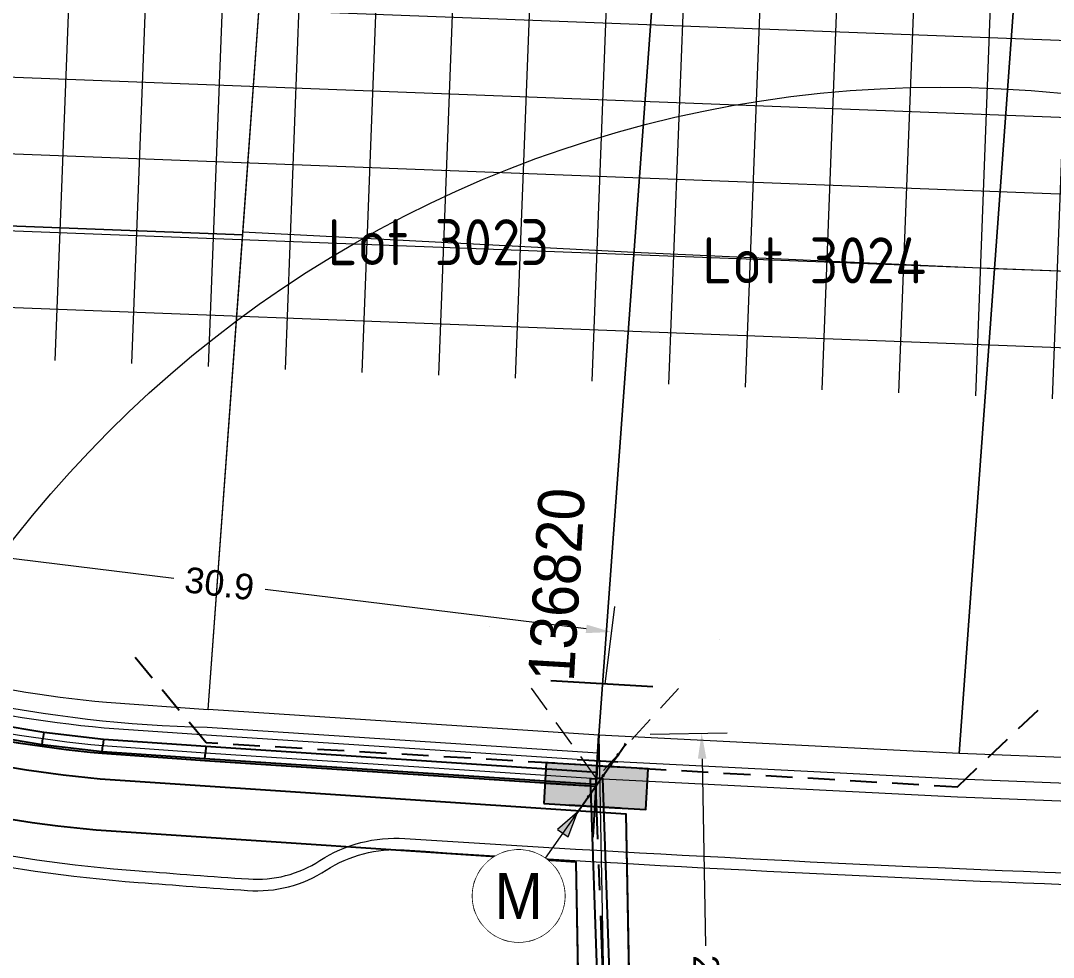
# Model space of a CAD drawing. Header units: metres. Extents: x 294745 to 296284, y 6233060 to 6235519.
# Drawn here: x 295020.48 to 295060.84, y 6234091.32 to 6234127.93 of the extents above; entities that cross this region are included whole.
import ezdxf
from ezdxf.enums import TextEntityAlignment as Align

# ---------------------------------------------------------------- set-up
doc = ezdxf.new("R2010")
doc.units = ezdxf.units.M
doc.set_wipeout_variables(frame=1)
for name, pattern in [('Cable Exist UG', [7, 4, -1, 1, -1]), ('IE Trench LV', [5.5, 3.5, -2]), ('PHANTOMX2', [5.6, 2.5, -0.5, 0.15, -0.5, 0.15, -0.5, 0.15, -0.5, 0.15, -0.5])]:
    doc.linetypes.add(name, pattern=pattern)
doc.layers.get('0').update_dxf_attribs({"color": 6})
doc.layers.get('Defpoints').update_dxf_attribs({"color": 250})
for name, color, linetype, lineweight, plot in [('. Const Lines _SP', 251, 'Continuous', 0, False), ('. Const Lines Circles _SP', 251, 'Continuous', 0, False), ('._Cable_LV_240mm_Proposed', 161, 'Cable x', 0, False), ('.Const Grid Substation', 252, 'Continuous', 0, False)]:
    doc.layers.add(name, color=color, linetype=linetype, lineweight=lineweight, plot=plot)
doc.layers.add('. Const Lines SL', color=7, linetype='Continuous', lineweight=0, true_color=0x009999, plot=False, transparency=0.3)
doc.layers.add('. Const Trench (GIS)', color=7, linetype='Continuous', lineweight=0, true_color=0x990099, plot=False, transparency=0.3)
for name, color, linetype, lineweight in [('_User Miscellaneous3', 30, 'Continuous', 13), ('_User Miscellaneous6', 2, 'Continuous', 13), ('_User_HV_Final', 1, 'Continuous', 25), ('_User_LV_Final', 5, 'Continuous', 25), ('Cadastre Lot Numbers_SP_NEW', 2, 'Continuous', 15), ('Layer1', 5, 'Continuous', 13), ('Services_SP_NEW', 2, 'PHANTOMX2', 20)]:
    doc.layers.add(name, color=color, linetype=linetype, lineweight=lineweight)
for name, color, linetype in [('Duct_SP_EXT', 30, 'Continuous'), ('Mains_HV_New_U72', 2, 'Cable x'), ('Mains_LV_New_T84', 2, 'Cable x'), ('Services_SP_NEW_UG', 2, 'IE Trench LV'), ('SupportsUG_SP_LV_EXT', 7, 'Continuous'), ('Trench_SP_NEW', 2, 'Continuous')]:
    doc.layers.add(name, color=color, linetype=linetype)
doc.layers.add('Kerb_SP_Existing', color=254, linetype='Continuous', lineweight=13, transparency=0.5)
doc.styles.add('LotNum', font='isocp.shx')
doc.styles.get("Standard").update_dxf_attribs({"font": 'arial.ttf'})
doc.linetypes.add('Cable x', pattern='A,5,-0.05,["X",Standard,S=1.5,R=0,X=0,Y=-0.75],-1.45', length=6.5)
doc.dimstyles.new('Standard 1.8mm', dxfattribs={"dimtxt": 1.8, "dimasz": 2, "dimexe": 1, "dimexo": 2, "dimgap": 0.5, "dimtad": 0, "dimdec": 1, "dimzin": 9, "dimdsep": 46, "dimtxsty": 'Standard', "dimcen": 2.5, "dimclrd": 256, "dimclre": 256, "dimclrt": 256, "dimadec": 0, "dimazin": 0, "dimtfac": 1, "dimtdec": 1, "dimtmove": 1, "dimatfit": 3, "dimfxl": 1.25, "dimlwd": -1, "dimlwe": -1, "dimarcsym": 1})

# ---------------------------------------------------------------- blocks, each defined once
blk = doc.blocks.new('*U76')
at = {"layer": 'SupportsUG_SP_LV_EXT', "linetype": 'Continuous'}
h = blk.add_hatch(color=256, dxfattribs=at)
h.dxf.hatch_style = 1
h.paths.add_polyline_path([(-0.8, 0), (-0.8, 2), (0.8, 2), (0.8, 0)])
h = blk.add_hatch(color=256, dxfattribs=at)
h.dxf.hatch_style = 1
h.paths.add_polyline_path([(-0.8, -2), (-0.8, 0), (0.8, 0), (0.8, -2)])
blk.add_lwpolyline([(-0.8, 2), (-0.8, -1), (-0.8, 1), (-0.8, -2), (0.8, -2), (0.8, 2)], close=True)
at = {"layer": 'Defpoints'}
for p, q in [((4, -2), (4, 2)), ((1, 0.8), (1, -0.8)), ((2, 0), (-2, 0)), ((0, 0), (2, 0))]:
    blk.add_line(p, q, dxfattribs=at)
at = {"layer": 'Defpoints', "flags": 128}
for points in [[(6, 4.5), (6, 4.5)], [(6, -4.5), (6, -4.5)]]:
    blk.add_lwpolyline(points, dxfattribs=at)
at = {"width": 0.9}
blk.add_attdef('ASSET_NUM', text='', height=1.8, rotation=360, dxfattribs=at).set_placement((4, 2), align=Align.MIDDLE_LEFT)
for tag, flags, p in [('OWNED_BY', 9, (-0.2, 0)), ('STREETNAME', 9, (-0.175, 0)), ('SUBURB', 1, (-0.158, 0)), ('PARENT', 9, (-0.143, 0)), ('NOTES', 9, (-0.127, 0)), ('LOCATION', 9, (-0.111, 0)), ('LEGEND', 9, (-0.091, 0)), ('SUPPORT_TYPE', 9, (-0.072, 0)), ('USAGE', 9, (-0.056, 0)), ('STATE', 9, (-0.032, 0))]:
    blk.add_attdef(tag, text='', height=0.01, rotation=270, dxfattribs=dict(flags=flags)).set_placement(p, align=Align.CENTER)
blk = doc.blocks.new('*U159')
at = {"transparency": 33554559}
for p, q in [((36, 50), (36, -50)), ((39, 50), (39, -50)), ((42, 50), (42, -50)), ((45, 50), (45, -50)), ((48, 50), (48, -50)), ((-50, 21), (50, 21)), ((-50, 18), (50, 18)), ((-50, 15), (50, 15)), ((-50, 12), (50, 12)), ((-50, 9), (50, 9)), ((-50, 6), (50, 6)), ((-50, 3), (50, 3)), ((-50, 0), (50, 0)), ((-50, 0), (50, 0)), ((-50, -3), (50, -3)), ((-50, -6), (50, -6)), ((-50, -9), (50, -9)), ((-50, -12), (50, -12)), ((-50, -15), (50, -15)), ((-50, -18), (50, -18))]:
    blk.add_line(p, q, dxfattribs=at)
blk = doc.blocks.new('*U104')
at = {"layer": 'Defpoints'}
blk.add_line((1, 0), (-0.7, 0), dxfattribs=at)
at = {"layer": 'Trench_SP_NEW', "linetype": 'IE Trench LV', "lineweight": 18, "ltscale": 0.3}
for points in [[(0.3, 0), (4, 3)], [(4, -3), (0.3, 0)]]:
    blk.add_lwpolyline(points, dxfattribs=at)
blk = doc.blocks.new('*U105')
at = {"layer": 'Defpoints'}
blk.add_line((0, 2), (0, 0), dxfattribs=at)
at = {"layer": 'Services_SP_NEW_UG', "ltscale": 0.3, "flags": 128}
for points in [[(0.8, 15.3), (4, 18.3)], [(0.8, -14.103), (4, -17.103)]]:
    blk.add_lwpolyline(points, dxfattribs=at)
at = {"layer": 'Services_SP_NEW_UG', "ltscale": 0.3}
for points in [[(0.8, 0), (0.8, 0), (0.8, 15.3)], [(0.8, 0), (0.8, 0), (0.8, -14.103)]]:
    blk.add_lwpolyline(points, dxfattribs=at)
blk = doc.blocks.new('*U207')
h = blk.add_hatch(color=256)
h.dxf.hatch_style = 1
h.paths.add_polyline_path([(1.522, 2.597), (1.931, 2.31), (2.302, 3.271)])
blk.add_line((2.302, 3.271), (1.036, 1.472))
at = {"flags": 128}
blk.add_lwpolyline([(1.522, 2.597), (1.931, 2.31), (2.302, 3.271), (1.522, 2.597)], dxfattribs=at)
at = {"linetype": 'Continuous', "flags": 128}
blk.add_lwpolyline([(0, 1.8), (-0.088, 1.798), (-0.176, 1.791), (-0.264, 1.781), (-0.351, 1.765), (-0.437, 1.746), (-0.523, 1.722), (-0.606, 1.695), (-0.689, 1.663), (-0.77, 1.627), (-0.849, 1.587), (-0.925, 1.544), (-1, 1.497), (-1.072, 1.446), (-1.142, 1.391), (-1.209, 1.334), (-1.273, 1.273), (-1.334, 1.209), (-1.391, 1.142), (-1.446, 1.072), (-1.497, 1), (-1.544, 0.925), (-1.587, 0.849), (-1.627, 0.77), (-1.663, 0.689), (-1.695, 0.606), (-1.722, 0.523), (-1.746, 0.437), (-1.765, 0.351), (-1.781, 0.264), (-1.791, 0.176), (-1.798, 0.088), (-1.8, 0), (-1.798, -0.088), (-1.791, -0.176), (-1.781, -0.264), (-1.765, -0.351), (-1.746, -0.437), (-1.722, -0.523), (-1.695, -0.606), (-1.663, -0.689), (-1.627, -0.77), (-1.587, -0.849), (-1.544, -0.925), (-1.497, -1), (-1.446, -1.072), (-1.391, -1.142), (-1.334, -1.209), (-1.273, -1.273), (-1.209, -1.334), (-1.142, -1.391), (-1.072, -1.446), (-1, -1.497), (-0.925, -1.544), (-0.849, -1.587), (-0.77, -1.627), (-0.689, -1.663), (-0.606, -1.695), (-0.523, -1.722), (-0.437, -1.746), (-0.351, -1.765), (-0.264, -1.781), (-0.176, -1.791), (-0.088, -1.798), (0, -1.8), (0.088, -1.798), (0.176, -1.791), (0.264, -1.781), (0.351, -1.765), (0.437, -1.746), (0.523, -1.722), (0.606, -1.695), (0.689, -1.663), (0.77, -1.627), (0.849, -1.587), (0.925, -1.544), (1, -1.497), (1.072, -1.446), (1.142, -1.391), (1.209, -1.334), (1.273, -1.273), (1.334, -1.209), (1.391, -1.142), (1.446, -1.072), (1.497, -1), (1.544, -0.925), (1.587, -0.849), (1.627, -0.77), (1.663, -0.689), (1.695, -0.606), (1.722, -0.523), (1.746, -0.437), (1.765, -0.351), (1.781, -0.264), (1.791, -0.176), (1.798, -0.088), (1.8, 0), (1.798, 0.088), (1.791, 0.176), (1.781, 0.264), (1.765, 0.351), (1.746, 0.437), (1.722, 0.523), (1.695, 0.606), (1.663, 0.689), (1.627, 0.77), (1.587, 0.849), (1.544, 0.925), (1.497, 1), (1.446, 1.072), (1.391, 1.142), (1.334, 1.209), (1.273, 1.273), (1.209, 1.334), (1.142, 1.391), (1.072, 1.446), (1, 1.497), (0.925, 1.544), (0.849, 1.587), (0.77, 1.627), (0.689, 1.663), (0.606, 1.695), (0.523, 1.722), (0.437, 1.746), (0.351, 1.765), (0.264, 1.781), (0.176, 1.791), (0.088, 1.798)], close=True, dxfattribs=at)
blk.add_circle((0, 0), 1.8)
at = {"layer": 'Defpoints', "linetype": 'Continuous'}
for p, q in [((4.213, 5.901), (4.131, 5.958)), ((3.925, 5.492), (3.843, 5.549)), ((3.637, 5.083), (3.555, 5.14)), ((3.35, 4.674), (3.268, 4.731)), ((3.062, 4.265), (2.98, 4.323)), ((2.774, 3.856), (2.692, 3.914))]:
    blk.add_line(p, q, dxfattribs=at)
at = {"layer": 'Defpoints', "linetype": 'Continuous', "flags": 128}
blk.add_lwpolyline([(2.158, 3.067), (2.733, 3.885), (3.021, 4.294), (3.309, 4.703), (3.596, 5.112), (3.884, 5.521), (4.172, 5.929)], dxfattribs=at)
at = {"width": 0.9}
blk.add_attdef('CODE', text='', height=1.8, dxfattribs=at).set_placement((0, 0), align=Align.MIDDLE_CENTER)
at = {"flags": 1}
blk.add_attdef('Z', (0, 0), '', height=0.2, dxfattribs=at)
at = {"linetype": 'Continuous'}
blk.add_wipeout([(0, 1.8), (-0.088, 1.798), (-0.176, 1.791), (-0.264, 1.781), (-0.351, 1.765), (-0.437, 1.746), (-0.523, 1.722), (-0.606, 1.695), (-0.689, 1.663), (-0.77, 1.627), (-0.849, 1.587), (-0.925, 1.544), (-1, 1.497), (-1.072, 1.446), (-1.142, 1.391), (-1.209, 1.334), (-1.273, 1.273), (-1.334, 1.209), (-1.391, 1.142), (-1.446, 1.072), (-1.497, 1), (-1.544, 0.925), (-1.587, 0.849), (-1.627, 0.77), (-1.663, 0.689), (-1.695, 0.606), (-1.722, 0.523), (-1.746, 0.437), (-1.765, 0.351), (-1.781, 0.264), (-1.791, 0.176), (-1.798, 0.088), (-1.8, 0), (-1.798, -0.088), (-1.791, -0.176), (-1.781, -0.264), (-1.765, -0.351), (-1.746, -0.437), (-1.722, -0.523), (-1.695, -0.606), (-1.663, -0.689), (-1.627, -0.77), (-1.587, -0.849), (-1.544, -0.925), (-1.497, -1), (-1.446, -1.072), (-1.391, -1.142), (-1.334, -1.209), (-1.273, -1.273), (-1.209, -1.334), (-1.142, -1.391), (-1.072, -1.446), (-1, -1.497), (-0.925, -1.544), (-0.849, -1.587), (-0.77, -1.627), (-0.689, -1.663), (-0.606, -1.695), (-0.523, -1.722), (-0.437, -1.746), (-0.351, -1.765), (-0.264, -1.781), (-0.176, -1.791), (-0.088, -1.798), (0, -1.8), (0.088, -1.798), (0.176, -1.791), (0.264, -1.781), (0.351, -1.765), (0.437, -1.746), (0.523, -1.722), (0.606, -1.695), (0.689, -1.663), (0.77, -1.627), (0.849, -1.587), (0.925, -1.544), (1, -1.497), (1.072, -1.446), (1.142, -1.391), (1.209, -1.334), (1.273, -1.273), (1.334, -1.209), (1.391, -1.142), (1.446, -1.072), (1.497, -1), (1.544, -0.925), (1.587, -0.849), (1.627, -0.77), (1.663, -0.689), (1.695, -0.606), (1.722, -0.523), (1.746, -0.437), (1.765, -0.351), (1.781, -0.264), (1.791, -0.176), (1.798, -0.088), (1.8, 0), (1.798, 0.088), (1.791, 0.176), (1.781, 0.264), (1.765, 0.351), (1.746, 0.437), (1.722, 0.523), (1.695, 0.606), (1.663, 0.689), (1.627, 0.77), (1.587, 0.849), (1.544, 0.925), (1.497, 1), (1.446, 1.072), (1.391, 1.142), (1.334, 1.209), (1.273, 1.273), (1.209, 1.334), (1.142, 1.391), (1.072, 1.446), (1, 1.497), (0.925, 1.544), (0.849, 1.587), (0.77, 1.627), (0.689, 1.663), (0.606, 1.695), (0.523, 1.722), (0.437, 1.746), (0.351, 1.765), (0.264, 1.781), (0.176, 1.791), (0.088, 1.798)], dxfattribs=at)
blk = doc.blocks.new('*D226')
at = {"layer": 'Defpoints', "color": 0, "lineweight": 15, "transparency": 16777216}
for p in [(295043.576, 6234104.037), (295012.421, 6234103.786), (295043.08, 6234100.01)]:
    blk.add_point(p, dxfattribs=at)
at = {"layer": 'Layer1', "transparency": 16777216}
for p, q in [((295012.666, 6234105.771), (295013.04, 6234108.806)), ((295013.91, 6234107.691), (295026.461, 6234106.145)), ((295042.584, 6234104.159), (295030.033, 6234105.705)), ((295043.325, 6234101.995), (295043.698, 6234105.029))]:
    blk.add_line(p, q, dxfattribs=at)
at = {"layer": 'Layer1', "lineweight": 15, "transparency": 16777216}
for points in [[(295013.93, 6234107.856), (295013.89, 6234107.526), (295012.917, 6234107.813)], [(295042.604, 6234104.324), (295042.563, 6234103.994), (295043.576, 6234104.037)]]:
    blk.add_solid(points, dxfattribs=at)
at = {"layer": 'Layer1', "lineweight": 15, "transparency": 16777216, "insert": (295028.247, 6234105.925), "char_height": 1, "attachment_point": 5, "rotation": 352.9778}
blk.add_mtext('30.9', dxfattribs=at)
blk = doc.blocks.new('*D230')
at = {"layer": 'Defpoints', "color": 0, "lineweight": 15, "transparency": 16777216}
for p in [(295043.08, 6234100.01), (295043.449, 6234079.957), (295047.464, 6234080.031)]:
    blk.add_point(p, dxfattribs=at)
at = {"layer": 'Layer1', "transparency": 16777216}
for p, q in [((295045.08, 6234100.047), (295048.095, 6234100.102)), ((295047.114, 6234099.084), (295047.248, 6234091.768)), ((295047.446, 6234081.031), (295047.311, 6234088.347)), ((295045.449, 6234079.994), (295048.464, 6234080.05))]:
    blk.add_line(p, q, dxfattribs=at)
at = {"layer": 'Layer1', "lineweight": 15, "transparency": 16777216}
for points in [[(295047.28, 6234099.087), (295046.947, 6234099.081), (295047.095, 6234100.084)], [(295047.613, 6234081.034), (295047.279, 6234081.028), (295047.464, 6234080.031)]]:
    blk.add_solid(points, dxfattribs=at)
at = {"layer": 'Layer1', "lineweight": 15, "transparency": 16777216, "insert": (295047.28, 6234090.058), "char_height": 1, "attachment_point": 5, "rotation": 271.0545}
blk.add_mtext('20.1', dxfattribs=at)

msp = doc.modelspace()

# ---------------------------------------------------------------- linework, layer by layer
at = {"layer": '. Const Lines _SP', "linetype": 'Continuous', "lineweight": 0}
for p, q in [((295029.1675, 6234119.6716), (295044.4501, 6234118.8765)), ((295044.4501, 6234118.8765), (295058.5417, 6234118.2494)), ((295058.5417, 6234118.2494), (295072.6391, 6234117.7032))]:
    msp.add_line(p, q, dxfattribs=at)
at = {"layer": '. Const Lines _SP', "linetype": 'Continuous', "lineweight": 0, "flags": 128}
msp.add_lwpolyline([(295043.0801, 6234100.01), (295043.4499, 6234079.9688)], dxfattribs=at)
at = {"layer": '. Const Lines Circles _SP', "lineweight": 0}
msp.add_circle((295056.4363, 6234079.3314), 46, dxfattribs=at)
at = {"layer": '. Const Lines SL', "linetype": 'Continuous', "lineweight": 0, "flags": 128}
msp.add_lwpolyline([(294998.7309, 6234130.5727, 0.0536319), (294998.9654, 6234120.5216), (295000.1563, 6234114.5139, 0.232952), (295009.4518, 6234103.8566, 0.0759665), (295023.7476, 6234100.2951), (295027.7453, 6234100.0172), (295043.0219, 6234099.0117), (295057.1204, 6234098.296), (295071.2231, 6234097.7428), (295086.2219, 6234097.169), (295101.2197, 6234096.5953), (295114.2179, 6234096.0981), (295127.2278, 6234095.6005), (295140.2197, 6234095.1535)], format="xyb", dxfattribs=at)
at = {"layer": '. Const Trench (GIS)', "linetype": 'Continuous', "lineweight": 0, "flags": 128}
msp.add_lwpolyline([(294998.0334, 6234130.6313, 0.0537523), (294998.2744, 6234120.4078), (294999.474, 6234114.3561, 0.2333084), (295009.1819, 6234103.2108, 0.0760078), (295023.691, 6234099.5973), (295027.6981, 6234099.3188), (295042.9812, 6234098.3129), (295057.0889, 6234097.5967), (295071.1957, 6234097.0433), (295086.1952, 6234096.4695), (295101.193, 6234095.8958), (295114.1911, 6234095.3986), (295127.2024, 6234094.9009), (295140.1942, 6234094.4539)], format="xyb", dxfattribs=at)
at = {"layer": '._Cable_LV_240mm_Proposed', "color": 30, "linetype": 'Cable x', "lineweight": 0, "ltscale": 0.1, "true_color": 0xf26722, "flags": 128}
msp.add_lwpolyline([(295000.5311, 6234148.4139), (294999.0298, 6234130.5476, 0.0535814), (294999.2616, 6234120.5701), (295000.4487, 6234114.5817, 0.232792), (295009.5674, 6234104.1335, 0.0928435), (295027.7656, 6234100.3165), (295043.0394, 6234099.3112)], format="xyb", dxfattribs=at)
at = {"layer": '_User Miscellaneous6', "transparency": 33554534, "flags": 128}
for points in [[(295027.8128, 6234101.0149), (295030.5222, 6234138.3282), (295045.82, 6234137.743), (295043.0801, 6234100.01)], [(295045.82, 6234137.743), (295059.918, 6234137.2038), (295057.1653, 6234099.295), (295043.0801, 6234100.01)], [(295059.918, 6234137.2038), (295074.016, 6234136.6645), (295071.2623, 6234098.742), (295057.1653, 6234099.295)]]:
    msp.add_lwpolyline(points, close=True, dxfattribs=at)
for points in [[(295000.0468, 6234134.2902), (294999.7274, 6234130.489, 0.0534551), (294999.9527, 6234120.6839), (295029.1599, 6234119.5666), (295030.1454, 6234133.1388)], [(294999.9527, 6234120.6839), (295001.1309, 6234114.7402, 0.2324002), (295009.8373, 6234104.7793, 0.075906), (295023.8285, 6234101.2918), (295027.8128, 6234101.0149), (295029.1599, 6234119.5666)]]:
    msp.add_lwpolyline(points, format="xyb", close=True, dxfattribs=at)
at = {"layer": '_User_HV_Final', "linetype": 'Cable x', "flags": 128}
for points in [[(295035.9043, 6234164.1414), (295026.7274, 6234164.4924), (295027.3458, 6234181.4812), (295008.8507, 6234182.1887), (294998.2671, 6234172.8241), (294994.7449, 6234130.9076, 0.0542863), (294995.0169, 6234119.8691), (294996.2561, 6234113.6179, 0.2347289), (295007.9096, 6234100.1659, 0.0761913), (295023.425, 6234096.3078), (295042.1711, 6234095.059), (295042.3739, 6234084.0392), (295040.4755, 6234084.1492), (295038.4039, 6234083.3012)], [(295034.9937, 6234140.1586), (295019.8144, 6234140.7393), (295021.3052, 6234179.7108), (295009.5755, 6234180.1595), (295000.193, 6234171.8576), (294996.7379, 6234130.7402, 0.0539691), (294996.991, 6234120.196), (294998.2066, 6234114.0642, 0.2339144), (295008.6807, 6234102.0113, 0.0760681), (295023.5832, 6234098.3017), (295044.1369, 6234096.9325), (295044.3763, 6234083.9269), (295046.1262, 6234083.832), (295048.3902, 6234082.7948)]]:
    msp.add_lwpolyline(points, format="xyb", dxfattribs=at)
at = {"layer": '_User_LV_Final', "linetype": 'Cable x', "flags": 128}
msp.add_lwpolyline([(294999.2357, 6234148.5228), (294997.7344, 6234130.6564, 0.0538032), (294997.9782, 6234120.3589), (294999.1815, 6234114.2886, 0.2334544), (295009.0662, 6234102.934, 0.0760252), (295023.6668, 6234099.2983), (295027.6778, 6234099.0195), (295042.9637, 6234098.0134)], format="xyb", dxfattribs=at)
at = {"layer": '_User_LV_Final', "linetype": 'Cable Exist UG'}
msp.add_lwpolyline([(295043.5602, 6234081.9542), (295042.9637, 6234098.0134)], dxfattribs=at)
at = {"layer": 'Duct_SP_EXT'}
for p, q in [((295021.3819, 6234100.1085), (295018.9263, 6234100.5182)), ((295021.3145, 6234099.6331), (295018.8364, 6234100.0466)), ((295021.3819, 6234100.1085), (295021.3482, 6234099.8708)), ((295023.7133, 6234099.8363), (295021.3819, 6234100.1085)), ((295021.3145, 6234099.6331), (295021.3482, 6234099.8708)), ((295023.6688, 6234099.3583), (295021.3145, 6234099.6331)), ((295023.6688, 6234099.3583), (295023.691, 6234099.5973)), ((295023.7133, 6234099.8363), (295023.691, 6234099.5973)), ((295027.7143, 6234099.5582), (295023.7133, 6234099.8363)), ((295027.7143, 6234099.5582), (295027.6981, 6234099.3188)), ((295042.997, 6234098.5523), (295027.7143, 6234099.5582)), ((295027.6818, 6234099.0793), (295023.6688, 6234099.3583)), ((295027.6818, 6234099.0793), (295027.6981, 6234099.3188)), ((295042.9654, 6234098.0734), (295027.6818, 6234099.0793)), ((295042.7413, 6234098.3048), (295042.9812, 6234098.3129)), ((295042.7413, 6234098.3048), (295043.3037, 6234081.6466)), ((295042.9654, 6234098.0734), (295042.9812, 6234098.3129)), ((295042.997, 6234098.5523), (295042.9812, 6234098.3129)), ((295043.2211, 6234098.321), (295042.9812, 6234098.3129)), ((295043.2211, 6234098.321), (295043.7834, 6234081.6627))]:
    msp.add_line(p, q, dxfattribs=at)
at = {"layer": 'Kerb_SP_Existing', "flags": 128}
msp.add_lwpolyline([(294995.4686, 6234132.951), (294995.1195, 6234128.7968, 0.15686), (295000.7027, 6234104.6637, 0.1738518), (295009.2807, 6234097.6129, 0.067086), (295025.0754, 6234094.2502, 0.0010848), (295029.3463, 6234093.9352, 0.1630601), (295032.4228, 6234094.7268, -0.1614986), (295035.469, 6234095.5204, 0.0067835), (295062.1575, 6234094.1367), (295157.1514, 6234090.5029, -0.1622771), (295160.1111, 6234089.3889), (295160.5416, 6234089.076, 0.135063), (295163.0707, 6234088.275), (295166.0685, 6234088.1603), (295166.6334, 6234088.1556, 0.3869306), (295175.8549, 6234096.919), (295176.1314, 6234100.7274)], format="xyb", dxfattribs=at)
at = {"layer": 'Kerb_SP_Existing'}
msp.add_lwpolyline([(294995.917, 6234132.9133), (294995.5679, 6234128.7591, 0.15686), (295001.0891, 6234104.8945, 0.1738518), (295009.4323, 6234098.0365, 0.067086), (295025.1095, 6234094.699, 0.0010848), (295029.3784, 6234094.3841, 0.1630601), (295032.1781, 6234095.1044, -0.1614986), (295035.4984, 6234095.9694, 0.0067835), (295062.1747, 6234094.5863), (295157.1687, 6234090.9525, -0.1622771), (295160.3947, 6234089.7383), (295160.7865, 6234089.4536, 0.135063), (295163.0879, 6234088.7246), (295166.0857, 6234088.61), (295166.6237, 6234088.6055, 0.3869306), (295175.4061, 6234096.9516), (295175.6818, 6234100.7491)], format="xyb", dxfattribs=at)
at = {"layer": 'Mains_HV_New_U72', "linetype": 'Cable x', "ltscale": 0.1, "flags": 128}
for points in [[(295030.2208, 6234174.8665), (295027.3458, 6234181.4812), (295008.8507, 6234182.1887), (294998.2671, 6234172.8241), (294994.7449, 6234130.9076, 0.0542863), (294995.0169, 6234119.8691), (294996.2561, 6234113.6179, 0.2347289), (295007.9096, 6234100.1659, 0.0761913), (295023.425, 6234096.3078), (295042.1711, 6234095.059), (295042.3555, 6234085.0418), (295040.3616, 6234085.1577), (295038.4039, 6234083.3012)], [(295030.2208, 6234174.8665), (295026.0128, 6234179.5307), (295009.5755, 6234180.1595), (295000.193, 6234171.8576), (294996.7379, 6234130.7402, 0.0539691), (294996.991, 6234120.196), (294998.2066, 6234114.0642, 0.2339144), (295008.6807, 6234102.0113, 0.0760681), (295023.5832, 6234098.3017), (295044.1369, 6234096.9325), (295044.3579, 6234084.9294), (295046.3522, 6234084.8213), (295048.3902, 6234082.7948)]]:
    msp.add_lwpolyline(points, format="xyb", dxfattribs=at)
at = {"layer": 'Mains_LV_New_T84', "linetype": 'Cable x', "flags": 128}
msp.add_lwpolyline([(294999.2357, 6234148.5228), (294997.7344, 6234130.6564, 0.0538032), (294997.9782, 6234120.3589), (294999.1815, 6234114.2886, 0.2334544), (295009.0662, 6234102.934, 0.0760252), (295023.6668, 6234099.2983), (295027.6778, 6234099.0195), (295042.9637, 6234098.0134)], format="xyb", dxfattribs=at)

# ---------------------------------------------------------------- block references
at = {"layer": '.Const Grid Substation', "rotation": 267.8093070017601}
msp.add_blockref('*U159', (295041.7165, 6234163.919), dxfattribs=at)
at = {"layer": 'Services_SP_NEW', "linetype": 'ByBlock'}
for name, rotation in [('*U105', 86.66409821362986), ('*U104', 86.66409821327886)]:
    msp.add_blockref(name, (295042.9637, 6234098.0134), dxfattribs=dict(at, rotation=rotation))
at = {"layer": 'SupportsUG_SP_LV_EXT', "linetype": 'Continuous', "rotation": 86.66409821327886}
msp.add_blockref('*U76', (295042.9637, 6234098.0134), dxfattribs=at).add_auto_attribs({'ASSET_NUM': '136820'})

# ---------------------------------------------------------------- texts
at = {"layer": 'Cadastre Lot Numbers_SP_NEW', "char_height": 1.8, "attachment_point": 5, "style": 'LotNum'}
for s, insert in [('Lot 3023', (295036.8088, 6234119.274)), ('Lot 3024', (295051.4959, 6234118.563))]:
    msp.add_mtext(s, dxfattribs=dict(at, insert=insert))

# ---------------------------------------------------------------- dimensions: what is measured, and where the dimension line sits
at = {"layer": 'Layer1', "lineweight": 15}
dim = msp.add_aligned_dim(p1=(295012.4215, 6234103.7865), p2=(295043.0801, 6234100.01), distance=4.0571, dimstyle='Standard 1.8mm', override={"dimtxt": 1, "dimasz": 1}, dxfattribs=at)
dim.commit()
dim.dimension.update_dxf_attribs({"geometry": '*D226', "text_midpoint": (295028.2468, 6234105.925)})

# ---------------------------------------------------------------- next in the draw order: block references
at = {"layer": '_User Miscellaneous3', "color": 40, "lineweight": 15}
msp.add_blockref('*U207', (295039.9428, 6234093.7196), dxfattribs=at).add_auto_attribs({'CODE': 'M'})

# ---------------------------------------------------------------- next in the draw order: dimensions: what is measured, and where the dimension line sits
at = {"layer": 'Layer1', "lineweight": 15}
dim = msp.add_aligned_dim(p1=(295043.0801, 6234100.01), p2=(295043.4492, 6234079.9573), distance=4.0158, dimstyle='Standard 1.8mm', override={"dimtxt": 1, "dimasz": 1}, dxfattribs=at)
dim.commit()
dim.dimension.update_dxf_attribs({"geometry": '*D230', "text_midpoint": (295047.2797, 6234090.0575)})

doc.saveas('drawing.dxf')
